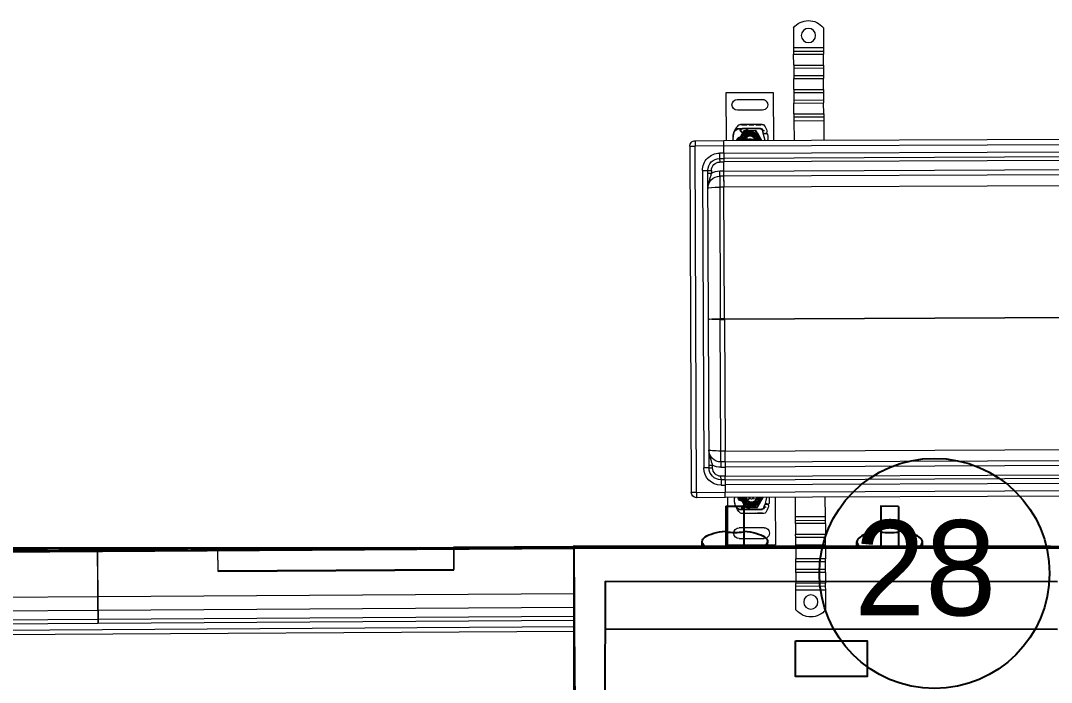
# Model space of a CAD drawing. Header units: millimetres. Extents: x -34838 to 729576, y -214038 to 121482.
# Drawn here: x 602343 to 603208, y -47404 to -46848 of the extents above; entities that cross this region are included whole.
import ezdxf

# ---------------------------------------------------------------- set-up
doc = ezdxf.new("R2010")
doc.units = ezdxf.units.MM
doc.header["$MEASUREMENT"] = 0
doc.layers.add('OBL. ЕЛЕКТР.', color=30, linetype='Continuous')
doc.layers.add('OBORUD-Plosk', color=1, linetype='Continuous')
doc.layers.add('Obrys', color=7, linetype='Continuous', lineweight=18)
doc.layers.add('S-Prof__Обладнання__Обладнання для водопостачання та каналізації', color=130, linetype='Continuous', lineweight=5)

# ---------------------------------------------------------------- blocks, each defined once
blk = doc.blocks.new('A$C00906D56')
at = {"layer": 'OBORUD-Plosk', "color": 0, "linetype": 'Continuous', "lineweight": 0, "extrusion": (1.77538e-18, 0.017452, 0.999848)}
for p, q in [((-157.47, 380.51), (-153.35, 1209.23)), ((-153.35, 1214.16), (-153.72, 1141.04)), ((626.74, 1210.29), (-153.35, 1214.16)), ((-153.35, 1209.23), (-153.35, 1214.16)), ((626.74, 1205.35), (-153.35, 1209.23)), ((626.74, 1210.29), (626.38, 1137.16)), ((626.74, 1205.35), (626.74, 1210.29)), ((622.62, 376.63), (626.74, 1205.35)), ((-153.72, 1140.36), (-157.81, 316.51)), ((626.38, 1137.16), (-153.72, 1141.04)), ((-153.72, 1141.04), (-153.72, 1140.36)), ((626.38, 1136.48), (-153.72, 1140.36)), ((626.38, 1136.48), (622.28, 312.64)), ((626.38, 1137.16), (626.38, 1136.48)), ((-157.47, 383.84), (-157.81, 315.6)), ((-157.47, 380.51), (-157.47, 383.84)), ((-157.47, 383.84), (622.62, 379.97)), ((622.6, 376.63), (-157.47, 380.51)), ((622.28, 311.72), (622.62, 379.97)), ((622.62, 379.97), (622.62, 376.63)), ((-157.52, 371.73), (-157.8, 314.17)), ((-157.62, 354.19), (-157.52, 374.98)), ((-157.52, 374.98), (232.53, 373.04)), ((-157.52, 374.98), (-157.52, 371.73)), ((-157.52, 371.73), (232.53, 369.79)), ((232.43, 352.25), (232.53, 373.04)), ((232.43, 352.25), (232.53, 373.04)), ((232.53, 373.04), (232.53, 369.79)), ((232.53, 373.04), (622.58, 371.11)), ((232.53, 373.04), (232.53, 369.79)), ((622.62, 376.63), (622.6, 376.63)), ((-157.8, 315.6), (-157.57, 364.36)), ((-157.57, 364.36), (-157.62, 353.61)), ((-157.57, 364.36), (232.48, 362.42)), ((232.53, 369.79), (232.24, 312.24)), ((232.53, 369.79), (232.24, 312.24)), ((232.53, 369.79), (622.58, 367.86)), ((622.58, 367.86), (622.29, 310.3)), ((622.47, 350.31), (622.58, 371.11)), ((622.58, 371.11), (622.58, 371.11)), ((622.58, 371.11), (622.58, 367.86)), ((232.24, 313.05), (232.48, 362.42)), ((232.24, 313.05), (232.48, 362.42)), ((232.48, 362.42), (232.42, 351.67)), ((232.48, 362.42), (232.42, 351.67)), ((232.48, 362.42), (622.52, 360.48)), ((622.29, 311.11), (622.52, 360.48)), ((622.52, 360.48), (622.47, 349.73)), ((-157.62, 353.2), (232.42, 351.26)), ((232.42, 351.26), (622.47, 349.32)), ((622.47, 349.32), (622.47, 349.32)), ((-59.22, 332.92), (-59.32, 314.4)), ((-59.22, 332.21), (-59.31, 314.4)), ((-59.22, 332.21), (-59.22, 332.92)), ((-59.22, 332.92), (133.85, 331.96)), ((133.85, 331.25), (-59.22, 332.21)), ((133.85, 331.96), (133.76, 313.44)), ((133.76, 312.73), (133.85, 331.25)), ((133.85, 331.96), (133.85, 331.25)), ((330.82, 330.99), (330.73, 312.46)), ((330.82, 330.27), (330.73, 312.46)), ((330.82, 330.27), (330.82, 330.99)), ((330.82, 330.99), (523.9, 330.03)), ((523.9, 329.31), (330.82, 330.27)), ((523.9, 330.03), (523.8, 311.5)), ((523.8, 310.79), (523.9, 329.31)), ((523.9, 330.03), (523.9, 329.31)), ((622.28, 312.64), (-157.81, 316.51)), ((-157.81, 316.51), (-157.81, 315.6)), ((-157.81, 315.6), (200.54, 313.81)), ((-157.8, 314.99), (-157.8, 315.6)), ((-157.8, 314.99), (203.28, 313.19)), ((-157.8, 314.17), (-157.8, 314.99)), ((-157.8, 314.17), (-59.32, 313.68)), ((-59.32, 313.68), (-59.32, 314.4)), ((-59.31, 314.4), (-59.32, 313.68)), ((-59.32, 314.4), (133.76, 313.44)), ((133.76, 313.44), (133.76, 312.73)), ((133.76, 312.73), (232.24, 312.24)), ((200.54, 314.28), (200.54, 313.31)), ((200.54, 313.81), (263.92, 313.5)), ((203.28, 313.19), (232.24, 313.05)), ((207.85, 313.4), (256.61, 313.16)), ((256.61, 312.9), (207.85, 313.14)), ((207.86, 314.37), (256.61, 314.13)), ((256.61, 313.88), (207.86, 314.12)), ((232.24, 313.02), (232.24, 313.05)), ((232.24, 313.05), (261.18, 312.91)), ((232.24, 313.02), (232.24, 313.05)), ((232.24, 312.24), (232.24, 313.02)), ((232.24, 312.24), (232.24, 313.02)), ((261.18, 312.91), (622.29, 311.11)), ((263.93, 313.97), (263.92, 312.99)), ((263.92, 313.5), (622.28, 311.72)), ((330.73, 311.75), (330.73, 312.46)), ((330.73, 312.46), (330.73, 311.75)), ((330.73, 312.46), (523.8, 311.5)), ((622.28, 312.64), (622.28, 311.72)), ((232.24, 312.24), (330.73, 311.75)), ((523.8, 311.5), (523.8, 310.79)), ((523.8, 310.79), (622.29, 310.3)), ((622.29, 310.3), (622.29, 311.11))]:
    blk.add_line(p, q, dxfattribs=at)
at = {"layer": 'OBORUD-Plosk', "color": 0, "linetype": 'Continuous', "lineweight": 0, "extrusion": (5.25214e-13, -2.57223e-15, -1)}
for centre in [(-157.62, 354.17), (232.43, 352.23), (232.43, 352.23), (622.47, 350.3)]:
    blk.add_ellipse(centre, major_axis=(-0.005, -0.975), ratio=0.000087, start_param=-0.953808, end_param=1.586931, dxfattribs=at)
at = {"layer": 'OBORUD-Plosk', "color": 0, "linetype": 'Continuous', "lineweight": 0, "extrusion": (-2.7274e-17, -5.4886e-15, -1)}
blk.add_ellipse((207.86, 314.25), major_axis=(-7.31, 0.04), ratio=0.017452, start_param=0, end_param=1.570709, dxfattribs=at)
at = {"layer": 'OBORUD-Plosk', "color": 0, "linetype": 'Continuous', "lineweight": 0, "extrusion": (-1.41994e-17, -2.85879e-15, -1)}
blk.add_ellipse((207.86, 314.25), major_axis=(-7.31, 0.04), ratio=0.017452, start_param=-1.570883, end_param=0, dxfattribs=at)
at = {"layer": 'OBORUD-Plosk', "color": 0, "linetype": 'Continuous', "lineweight": 0, "extrusion": (-1.58516e-17, -3.18838e-15, -1)}
blk.add_ellipse((207.85, 313.27), major_axis=(-7.31, 0.04), ratio=0.017452, start_param=-1.570883, end_param=1.570709, dxfattribs=at)
at = {"layer": 'OBORUD-Plosk', "color": 0, "linetype": 'Continuous', "lineweight": 0, "extrusion": (-4.50266e-17, -9.06208e-15, -1)}
blk.add_ellipse((256.61, 314), major_axis=(7.31, -0.04), ratio=0.017452, start_param=-1.570883, end_param=0, dxfattribs=at)
at = {"layer": 'OBORUD-Plosk', "color": 0, "linetype": 'Continuous', "lineweight": 0, "extrusion": (-2.03954e-17, -4.10777e-15, -1)}
blk.add_ellipse((256.61, 314), major_axis=(7.31, -0.04), ratio=0.017452, start_param=0, end_param=1.57071, dxfattribs=at)
at = {"layer": 'OBORUD-Plosk', "color": 0, "linetype": 'Continuous', "lineweight": 0, "extrusion": (-4.99499e-17, -1.00578e-14, -1)}
blk.add_ellipse((256.61, 313.03), major_axis=(7.31, -0.04), ratio=0.017452, start_param=-1.570883, end_param=1.57071, dxfattribs=at)
blk = doc.blocks.new('AUDIT_I_200716151807-1040')
at = {"layer": 'Obrys'}
for centre, radius, start, end in [((2573.59, -11375.64), 1, 308.60121, 341.26979), ((2574.96, -11374.15), 0.3, 155.70894, 199.93138), ((2585.55, -11382.35), 5.55, 90, 92.29244), ((2585.55, -11382.35), 5.05, 90, 92.29244), ((2592.78, -11380.6), 0.5, 90, 118.95502), ((2594.71, -11380.6), 0.5, 61.04498, 90), ((2594.38, -11377.4), 5, 16.88374, 22.05547), ((2573.59, -11689.05), 1, 18.73021, 51.39879), ((2574.96, -11690.54), 0.3, 160.06862, 204.29106), ((2585.55, -11682.35), 5.55, 267.70756, 270), ((2585.55, -11682.35), 5.05, 267.70756, 270), ((2592.78, -11684.1), 0.5, 241.04498, 270), ((2594.71, -11684.1), 0.5, 270, 298.95502), ((2594.38, -11687.3), 5, 337.94453, 343.11626)]:
    blk.add_arc(centre, radius, start, end, dxfattribs=at)
at = {"layer": 'Obrys', "extrusion": (0, 0, -1)}
for centre, major_axis, ratio, start_param, end_param in [((2580.7, -11378.66), (-0.68, 1.13), 0.865496, 4.64047, 5.024928), ((2582.75, -11382.05), (2.76, 2.81), 0.948675, 4.712185, 4.722398)]:
    blk.add_ellipse(centre, major_axis=major_axis, ratio=ratio, start_param=start_param, end_param=end_param, dxfattribs=at)
at = {"layer": 'Obrys'}
for centre, major_axis, ratio, start_param, end_param in [((2611.08, -11532.35), (-10, 0), 0.026147, 3.141593, 4.712389), ((2611.08, -11532.35), (-10, 0), 0.026147, 1.570796, 3.141593), ((2580.7, -11686.03), (0.68, 1.13), 0.865496, 1.498877, 1.883336), ((2582.75, -11682.64), (-2.76, 2.81), 0.948675, 1.570592, 1.580806)]:
    blk.add_ellipse(centre, major_axis=major_axis, ratio=ratio, start_param=start_param, end_param=end_param, dxfattribs=at)
blk = doc.blocks.new('Трап широкий')
for p, q in [((-426.14, 246.85), (-426.23, 230.37)), ((-401.14, 246.72), (-401.23, 230.23)), ((-426.25, 227.18), (-426.26, 224.71)), ((-426.23, 230.37), (-426.25, 227.18)), ((-401.25, 227.05), (-426.25, 227.18)), ((-401.23, 230.23), (-426.23, 230.37)), ((-401.25, 227.05), (-401.26, 224.57)), ((-401.23, 230.23), (-401.25, 227.05)), ((-426.31, 215.52), (-426.26, 224.71)), ((-401.26, 224.57), (-426.26, 224.71)), ((-401.31, 215.38), (-401.26, 224.57)), ((-426.33, 213.04), (-426.36, 206.68)), ((-426.31, 215.52), (-426.33, 213.04)), ((-401.33, 212.9), (-426.33, 213.04)), ((-401.31, 215.38), (-426.31, 215.52)), ((-401.33, 212.9), (-401.36, 206.54)), ((-401.31, 215.38), (-401.33, 212.9)), ((-426.43, 195.01), (-426.37, 204.2)), ((-426.36, 206.68), (-426.37, 204.2)), ((-401.37, 204.07), (-426.37, 204.2)), ((-401.36, 206.54), (-426.36, 206.68)), ((-401.43, 194.87), (-401.37, 204.07)), ((-401.36, 206.54), (-401.37, 204.07)), ((-483.4, 192.68), (-483.62, 152.68)), ((-443.4, 192.46), (-483.4, 192.68)), ((-443.62, 152.46), (-443.4, 192.46)), ((-426.44, 192.54), (-426.47, 186.17)), ((-426.43, 195.01), (-426.44, 192.54)), ((-401.44, 192.4), (-426.44, 192.54)), ((-401.43, 194.87), (-426.43, 195.01)), ((-401.44, 192.4), (-401.47, 186.03)), ((-401.43, 194.87), (-401.44, 192.4)), ((-473.93, 187.13), (-452.93, 187.01)), ((-426.54, 174.51), (-426.49, 183.7)), ((-426.47, 186.17), (-426.49, 183.7)), ((-401.49, 183.56), (-426.49, 183.7)), ((-401.47, 186.03), (-426.47, 186.17)), ((-401.54, 174.37), (-401.49, 183.56)), ((-401.47, 186.03), (-401.49, 183.56)), ((-452.98, 178.01), (-473.98, 178.13)), ((-426.54, 174.51), (-426.55, 172.03)), ((-401.54, 174.37), (-426.54, 174.51)), ((-401.54, 174.37), (-401.55, 171.89)), ((-453.22, 166.01), (-471.45, 166.17)), ((-470.51, 166.16), (-470.52, 165.66)), ((-470.52, 165.66), (-466.01, 165.62)), ((-469.61, 166.15), (-469.61, 165.65)), ((-466.91, 166.13), (-466.92, 165.63)), ((-466.01, 166.12), (-466.01, 165.62)), ((-464.37, 166.11), (-464.38, 165.61)), ((-464.32, 165.61), (-464.38, 165.61)), ((-464.32, 166.11), (-464.32, 165.61)), ((-464.32, 165.61), (-460.28, 165.57)), ((-463.63, 166.1), (-463.63, 165.6)), ((-463.59, 166.1), (-463.6, 165.6)), ((-461.18, 166.08), (-461.19, 165.58)), ((-460.28, 166.07), (-460.28, 165.57)), ((-458.5, 166.06), (-458.5, 165.56)), ((-458.5, 166.06), (-458.5, 165.56)), ((-458.5, 165.56), (-456.38, 165.54)), ((-457.59, 166.05), (-457.6, 165.55)), ((-457.59, 166.05), (-457.6, 165.55)), ((-457.53, 166.05), (-457.54, 165.55)), ((-457.29, 166.05), (-457.3, 165.55)), ((-456.37, 166.04), (-456.38, 165.54)), ((-456.38, 165.54), (-454.25, 165.52)), ((-455.45, 166.03), (-455.45, 165.53)), ((-455.21, 166.03), (-455.22, 165.53)), ((-455.15, 166.03), (-455.15, 165.53)), ((-455.15, 166.03), (-455.15, 165.53)), ((-454.25, 166.02), (-454.25, 165.52)), ((-454.25, 166.02), (-454.25, 165.52)), ((-426.57, 168.85), (-426.66, 152.37)), ((-426.55, 172.03), (-426.57, 168.85)), ((-401.57, 168.71), (-426.57, 168.85)), ((-401.55, 171.89), (-426.55, 172.03)), ((-401.57, 168.71), (-401.66, 152.23)), ((-401.55, 171.89), (-401.57, 168.71)), ((-475.45, 162.7), (-470.24, 162.66)), ((-468.2, 160.61), (-472.87, 152.62)), ((-469.77, 162.56), (-472.4, 162.57)), ((-466.97, 155.67), (-471.32, 160.1)), ((-470.75, 160.22), (-468.5, 157.94)), ((-470.24, 162.66), (-464.24, 162.61)), ((-464.93, 162.53), (-469.77, 162.56)), ((-458.95, 160.56), (-468.2, 160.61)), ((-467.8, 157.65), (-467.26, 157.64)), ((-467.26, 157.64), (-466.67, 157.64)), ((-466.67, 157.64), (-467.23, 158.14)), ((-466.16, 158.14), (-466.22, 158.14)), ((-466.16, 157.64), (-466.19, 157.64)), ((-463.59, 158.12), (-466.16, 158.14)), ((-466.16, 157.64), (-463.59, 157.62)), ((-464.27, 162.53), (-464.93, 162.53)), ((-454.73, 162.47), (-464.27, 162.53)), ((-464.24, 162.61), (-454.7, 162.53)), ((-463.39, 157.62), (-459.02, 157.42)), ((-459, 157.92), (-463.37, 158.12)), ((-454.37, 152.52), (-458.95, 160.56)), ((-453.31, 161.11), (-452.73, 159.35)), ((-452.71, 160.83), (-452.91, 161.29)), ((-452.57, 158.9), (-452.73, 159.35)), ((-450.88, 152.5), (-452.49, 158.66)), ((-515.8, -142.64), (-514.19, 148.35)), ((-509.69, 148.33), (-514.19, 148.35)), ((-509.69, 148.33), (-511.3, -142.67)), ((-509.69, 148.33), (-509.66, 152.83)), ((-509.69, 148.33), (-485.69, 148.2)), ((-485.66, 152.7), (-509.66, 152.83)), ((-485.72, 142.2), (-485.69, 148.2)), ((-485.66, 152.7), (-485.69, 148.2)), ((-485.69, 148.04), (0.81, 145.34)), ((0.83, 150), (-485.66, 152.7)), ((-470.84, 154.86), (-472.78, 154.87)), ((-472.78, 154.37), (-470.84, 154.36)), ((-467.49, 153.59), (-459.74, 153.55)), ((-489.24, 137.71), (-489.22, 142.21)), ((-489.22, 142.21), (-485.72, 142.2)), ((-485.74, 137.7), (-485.72, 142.2)), ((0.77, 139.34), (-485.72, 142.04)), ((-489.24, 137.71), (-489.26, 134.71)), ((-485.76, 134.7), (-489.26, 134.71)), ((-485.74, 137.7), (-489.24, 137.71)), ((-485.8, 127.2), (-485.76, 134.7)), ((-485.74, 137.7), (-485.76, 134.7)), ((-485.76, 134.8), (0.73, 132.1)), ((-485.74, 137.7), (0.75, 135)), ((-505.19, -122.2), (-503.8, 127.8)), ((-499.3, 127.77), (-503.8, 127.8)), ((-499.3, 127.77), (-500.69, -122.23)), ((-499.31, 125.47), (-496.31, 125.45)), ((-499.3, 127.77), (-496.3, 127.75)), ((-496.3, 127.75), (-496.31, 125.45)), ((-489.33, 122.72), (-489.38, 113.59)), ((-489.33, 122.72), (-489.3, 127.22)), ((-485.83, 122.7), (-489.33, 122.72)), ((-489.3, 127.22), (-485.8, 127.2)), ((-485.83, 122.7), (-485.8, 127.2)), ((-485.83, 122.7), (0.67, 120)), ((0.69, 124.34), (-485.8, 127.04)), ((-489.38, 113.59), (-489.99, 2.98)), ((-485.88, 113.57), (-489.38, 113.59)), ((-486.49, 2.96), (-485.88, 113.57)), ((-485.85, 119.04), (-485.88, 113.57)), ((-485.88, 113.57), (0.61, 110.87)), ((-490.61, -108.15), (-489.99, 2.46)), ((-489.99, 2.98), (-486.49, 2.96)), ((-489.99, 2.46), (-489.99, 2.98)), ((-486.49, 2.44), (-489.99, 2.46)), ((-486.49, 2.44), (-487.11, -108.17)), ((-85.34, 0.73), (-486.49, 2.96)), ((-486.49, 2.96), (-486.49, 2.44)), ((-486.49, 2.44), (-85.34, 0.21)), ((-490.66, -117.28), (-490.61, -108.15)), ((-487.11, -108.17), (-490.61, -108.15)), ((-487.14, -113.65), (-487.11, -108.17)), ((-0.61, -110.87), (-487.11, -108.17)), ((-500.67, -119.92), (-497.67, -119.94)), ((-497.69, -122.24), (-497.67, -119.94)), ((-490.66, -117.28), (-490.68, -121.78)), ((-487.16, -117.3), (-490.66, -117.28)), ((-487.16, -117.3), (-487.18, -121.8)), ((-0.67, -120), (-487.16, -117.3)), ((-505.19, -122.2), (-500.69, -122.23)), ((-500.69, -122.23), (-497.69, -122.24)), ((-490.74, -132.28), (-490.72, -129.28)), ((-487.22, -129.3), (-490.72, -129.28)), ((-490.68, -121.78), (-487.18, -121.8)), ((-487.24, -132.3), (-487.22, -129.3)), ((-0.73, -132.1), (-487.23, -129.41)), ((-487.18, -121.8), (-487.22, -129.3)), ((-487.18, -121.64), (-0.69, -124.34)), ((-490.77, -136.78), (-490.74, -132.28)), ((-487.27, -136.8), (-490.77, -136.78)), ((-490.74, -132.28), (-487.24, -132.3)), ((-487.27, -136.8), (-487.3, -142.8)), ((-487.27, -136.8), (-487.24, -132.3)), ((-487.27, -136.64), (-0.77, -139.34)), ((-0.75, -135), (-487.24, -132.3)), ((-515.8, -142.64), (-511.3, -142.67)), ((-511.32, -147.17), (-511.3, -142.67)), ((-487.3, -142.8), (-511.3, -142.67)), ((-487.3, -142.8), (-487.32, -147.3)), ((-0.81, -145.34), (-487.3, -142.64)), ((-511.32, -147.17), (-487.32, -147.3)), ((-487.32, -147.3), (-0.83, -150)), ((-485.51, -187.31), (-485.29, -147.31)), ((-469.96, -155.41), (-474.54, -147.37)), ((-472.53, -149.63), (-474.47, -149.62)), ((-474.46, -149.12), (-472.53, -149.13)), ((-468.66, -150.48), (-473.07, -154.87)), ((-472.5, -154.99), (-470.22, -152.74)), ((-460.71, -155.46), (-469.96, -155.41)), ((-469.52, -152.45), (-468.98, -152.45)), ((-469.16, -148.4), (-461.42, -148.44)), ((-468.98, -152.45), (-468.39, -152.46)), ((-468.39, -152.46), (-468.95, -152.95)), ((-467.88, -152.96), (-467.95, -152.96)), ((-467.88, -152.46), (-467.91, -152.46)), ((-467.88, -152.46), (-465.31, -152.47)), ((-465.32, -152.97), (-467.88, -152.96)), ((-465.11, -152.47), (-460.74, -152.32)), ((-460.72, -152.82), (-465.09, -152.97)), ((-456.04, -147.47), (-460.71, -155.46)), ((-455.07, -156.07), (-454.46, -154.32)), ((-454.31, -153.87), (-454.46, -154.32)), ((-452.55, -147.49), (-454.23, -153.63)), ((-445.29, -147.53), (-445.51, -187.53)), ((-428.42, -164.11), (-428.33, -147.63)), ((-403.42, -164.25), (-403.33, -147.77)), ((-477.23, -157.42), (-472.01, -157.43)), ((-471.54, -157.34), (-474.18, -157.32)), ((-455.03, -160.98), (-473.26, -160.93)), ((-472.33, -160.43), (-467.82, -160.44)), ((-472.33, -160.93), (-472.33, -160.43)), ((-472.01, -157.43), (-466.01, -157.45)), ((-466.7, -157.36), (-471.54, -157.34)), ((-471.42, -160.93), (-471.42, -160.43)), ((-468.73, -160.94), (-468.72, -160.44)), ((-467.82, -160.94), (-467.82, -160.44)), ((-466.04, -157.37), (-466.7, -157.36)), ((-466.13, -160.45), (-466.18, -160.45)), ((-466.18, -160.95), (-466.18, -160.45)), ((-466.13, -160.45), (-462.09, -160.46)), ((-466.13, -160.95), (-466.13, -160.45)), ((-456.5, -157.42), (-466.04, -157.37)), ((-466.01, -157.45), (-456.48, -157.47)), ((-465.44, -160.95), (-465.44, -160.45)), ((-465.4, -160.95), (-465.4, -160.45)), ((-463, -160.96), (-462.99, -160.46)), ((-462.09, -160.96), (-462.09, -160.46)), ((-460.31, -160.46), (-458.18, -160.47)), ((-460.31, -160.96), (-460.31, -160.46)), ((-460.31, -160.96), (-460.31, -160.46)), ((-459.41, -160.97), (-459.41, -160.47)), ((-459.41, -160.97), (-459.41, -160.47)), ((-459.34, -160.97), (-459.34, -160.47)), ((-459.11, -160.97), (-459.11, -160.47)), ((-458.19, -160.97), (-458.18, -160.47)), ((-458.18, -160.47), (-456.06, -160.47)), ((-457.26, -160.97), (-457.26, -160.47)), ((-457.03, -160.97), (-457.02, -160.47)), ((-456.96, -160.97), (-456.96, -160.47)), ((-456.96, -160.97), (-456.96, -160.47)), ((-456.06, -160.97), (-456.06, -160.47)), ((-456.06, -160.97), (-456.06, -160.47)), ((-454.47, -155.8), (-454.68, -156.25)), ((-428.43, -167.29), (-428.42, -164.11)), ((-428.42, -164.11), (-403.42, -164.25)), ((-403.43, -167.43), (-403.42, -164.25)), ((-454.93, -172.98), (-475.93, -172.86)), ((-428.45, -169.77), (-428.5, -178.96)), ((-428.45, -169.77), (-428.43, -167.29)), ((-428.45, -169.77), (-403.45, -169.9)), ((-428.43, -167.29), (-403.43, -167.43)), ((-403.45, -169.9), (-403.5, -179.1)), ((-403.45, -169.9), (-403.43, -167.43)), ((-428.55, -187.8), (-428.51, -181.43)), ((-428.51, -181.43), (-428.5, -178.96)), ((-428.51, -181.43), (-403.51, -181.57)), ((-428.5, -178.96), (-403.5, -179.1)), ((-403.55, -187.94), (-403.51, -181.57)), ((-403.51, -181.57), (-403.5, -179.1)), ((-445.51, -187.53), (-485.51, -187.31)), ((-475.98, -181.86), (-454.98, -181.98)), ((-428.56, -190.27), (-428.61, -199.46)), ((-428.56, -190.27), (-428.55, -187.8)), ((-428.56, -190.27), (-403.56, -190.41)), ((-428.55, -187.8), (-403.55, -187.94)), ((-403.56, -190.41), (-403.55, -187.94)), ((-403.56, -190.41), (-403.61, -199.6)), ((-428.66, -208.3), (-428.63, -201.94)), ((-428.63, -201.94), (-428.61, -199.46)), ((-428.63, -201.94), (-403.63, -202.08)), ((-428.61, -199.46), (-403.61, -199.6)), ((-403.66, -208.44), (-403.63, -202.08)), ((-403.63, -202.08), (-403.61, -199.6)), ((-428.68, -210.78), (-428.73, -219.97)), ((-428.68, -210.78), (-428.66, -208.3)), ((-428.68, -210.78), (-403.68, -210.92)), ((-428.66, -208.3), (-403.66, -208.44)), ((-403.68, -210.92), (-403.73, -220.11)), ((-403.68, -210.92), (-403.66, -208.44)), ((-428.76, -225.63), (-428.74, -222.44)), ((-428.74, -222.44), (-428.73, -219.97)), ((-428.74, -222.44), (-403.74, -222.58)), ((-428.73, -219.97), (-403.73, -220.11)), ((-403.76, -225.76), (-403.74, -222.58)), ((-403.74, -222.58), (-403.73, -220.11)), ((-428.85, -242.11), (-428.76, -225.63)), ((-428.76, -225.63), (-403.76, -225.76)), ((-403.85, -242.25), (-403.76, -225.76))]:
    blk.add_line(p, q)
for centre, major_axis, ratio, start_param, end_param in [((-413.69, 236.8), (11.3, 11.33), 1, -0.118438, 1.674894), ((-413.67, 240.3), (4.24, 4.25), 1, 2.349024, 8.632209), ((-473.96, 182.63), (3.18, 3.19), 1, 0.778228, 3.91982), ((-452.96, 182.51), (3.18, 3.19), 1, 3.91982, 7.061413), ((-463.82, 154.92), (9.88, 9.92), 1, 1.474391, 2.022059), ((-471.46, 164.17), (1.42, -1.41), 1, 2.346186, 3.045187), ((-453.24, 164.01), (1.41, 1.42), 1, -0.237023, 0.77539), ((-471.82, 152.62), (16.8, 16.86), 1, -0.450755, -0.237023), ((-462.87, 154.59), (10.62, -10.59), 1, 3.592855, 3.945058), ((-472.43, 157.57), (3.54, -3.53), 1, 2.349024, 3.53488), ((-470.25, 161.16), (1.06, -1.06), 1, 2.346186, 4.702001), ((-463.62, 152.57), (5.52, -5.51), 1, 0.778228, 3.91982), ((-463.62, 152.57), (5.4, 5.42), 1, -0.792569, 2.349024), ((-469.77, 161.18), (0.972, -0.969), 1, 2.349024, 4.704839), ((-463.62, 152.57), (4.9, 4.91), 1, -0.792569, 2.349024), ((-463.62, 152.57), (4.24, 4.25), 1, -0.792569, 2.349024), ((-463.62, 152.57), (3.57, 3.58), 1, 1.508741, 2.349024), ((-463.62, 152.57), (3.53, 3.54), 1, -0.792569, 2.349024), ((-463.62, 152.57), (3.53, 3.54), 1, -0.591211, 2.147666), ((-467.79, 158.65), (0.708, -0.706), 1, 4.704839, 5.490617), ((-463.62, 152.57), (2.96, 2.97), 1, -0.792569, 2.349024), ((-459.34, 158.75), (5.65, 5.67), 1, 2.182028, 2.876193), ((-463.62, 152.57), (2.82, 2.83), 1, -0.539888, 2.096344), ((-459.36, 158.78), (5.6, -5.58), 1, 3.755662, 4.006817), ((-464.26, 159.61), (2.12, -2.12), 1, 2.346186, 3.752824), ((-464.28, 159.63), (2.05, -2.05), 1, 2.349024, 3.755662), ((-463.62, 152.57), (3.57, 3.58), 1, 0.778228, 1.508741), ((-459.07, 156.42), (0.708, -0.706), 1, 0.51068, 2.309013), ((-459.07, 156.42), (1.06, -1.06), 1, 0.511203, 2.309013), ((-455.21, 160.48), (1.42, -1.41), 1, 1.105131, 2.349024), ((-454.74, 160.47), (1.41, 1.42), 1, -0.36861, 0.778228), ((-454.72, 160.43), (1.48, 1.49), 1, -0.358794, 0.77539), ((-451.01, 159.89), (1.24, 1.24), 1, 1.86738, 5.83243), ((-450.93, 159.95), (1.34, 1.34), 1, 2.001156, 2.675928), ((-471.82, 152.62), (14.8, -14.75), 0.999988, 1.181501, 1.212006), ((-451.03, 159.95), (1.38, 1.38), 1, 3.246102, 4.374509), ((-449.75, 157.3), (0.706, 0.708), 1, -0.690818, 1.232917), ((-470.65, 155.28), (15.53, 15.58), 1, -0.914078, -0.690818), ((-509.69, 148.33), (3.18, 3.19), 1, 0.778228, 2.349024), ((-471.87, 154.41), (4.25, -4.24), 1, 3.945058, 4.223329), ((-471.82, 152.62), (2.12, 2.12), 1, -0.792569, 2.349024), ((-471.82, 152.62), (1.77, -1.76), 1, 0.778228, 3.91982), ((-471.82, 152.62), (1.42, -1.41), 1, 2.854385, 3.91982), ((-471.82, 152.62), (1.41, 1.42), 1, -0.792569, 0.272867), ((-463.62, 152.57), (3.54, -3.53), 1, 3.718463, 3.91982), ((-470.18, 152.52), (3.18, 3.19), 0.999998, -0.2654, -0.010388), ((-470.18, 152.52), (3.18, 3.19), 1, -0.772338, -0.265399), ((-463.62, 152.57), (1.06, -1.06), 1, 0.778228, 3.91982), ((-463.62, 152.57), (0.988, 0.992), 1, -0.792569, 2.349024), ((-463.62, 152.57), (3.54, -3.53), 1, 0.778228, 0.979586), ((-489.3, 127.72), (10.27, -10.24), 1, 2.349024, 3.91982), ((-489.3, 127.72), (7.06, 7.08), 1, 0.778228, 2.349024), ((-489.3, 127.72), (4.96, -4.94), 1, 2.349024, 3.91982), ((-489.38, 112.72), (7.08, -7.06), 1, 2.349024, 3.91982), ((-489.38, 112.72), (10.27, -10.24), 1, 2.349024, 2.852826), ((-489.38, 112.72), (10, -0.06), 0.087156, 1.570796, 3.141593), ((-490.6, -107.28), (7.08, -7.06), 1, 3.91982, 5.490617), ((-490.6, -107.28), (10, -0.06), 0.087156, 3.141593, 4.712389), ((-490.6, -107.28), (10.24, 10.27), 1, 3.416018, 3.91982), ((-490.69, -122.28), (10.27, -10.24), 1, 3.91982, 5.490617), ((-490.69, -122.28), (7.06, 7.08), 1, 2.349024, 3.91982), ((-490.69, -122.28), (4.94, 4.96), 1, 2.349024, 3.91982), ((-511.3, -142.67), (3.19, -3.18), 1, 3.91982, 5.490617), ((-464.56, -149.45), (10.59, 10.62), 1, 2.323786, 2.675989), ((-473.55, -149.17), (4.24, 4.25), 1, 2.045516, 2.323786), ((-474.15, -152.32), (3.53, 3.54), 1, 2.733965, 3.91982), ((-465.51, -149.76), (9.92, -9.88), 1, 4.246786, 4.794454), ((-473.49, -147.38), (2.12, 2.12), 1, 2.349024, 5.490617), ((-473.49, -147.38), (1.76, 1.77), 1, 2.349024, 5.490617), ((-473.49, -147.38), (1.41, 1.42), 1, 2.349024, 3.41446), ((-472.01, -155.93), (1.06, -1.06), 1, 3.13764, 5.493455), ((-465.29, -147.42), (5.52, -5.51), 1, 3.91982, 7.061413), ((-471.53, -155.96), (0.969, 0.972), 1, 1.564006, 3.91982), ((-465.29, -147.42), (5.4, 5.42), 1, 2.349024, 5.490617), ((-473.49, -147.38), (1.42, -1.41), 1, 5.995977, 7.061413), ((-465.29, -147.42), (4.9, 4.91), 1, 2.349024, 5.490617), ((-465.29, -147.42), (4.24, 4.25), 1, 2.349024, 5.490617), ((-465.29, -147.42), (3.57, 3.58), 1, 2.349024, 3.189307), ((-465.29, -147.42), (3.53, 3.54), 1, 2.349024, 5.490617), ((-465.29, -147.42), (3.53, 3.54), 1, 2.349024, 2.550382), ((-469.52, -153.45), (0.708, -0.706), 1, 2.349024, 3.134802), ((-465.29, -147.42), (3.54, -3.53), 1, 4.121178, 6.860055), ((-465.29, -147.42), (2.96, 2.97), 1, 2.349024, 5.490617), ((-461.07, -153.64), (5.67, -5.65), 1, 3.392651, 4.086816), ((-465.29, -147.42), (2.83, -2.82), 1, 4.172501, 6.808733), ((-461.09, -153.68), (5.58, 5.6), 1, 2.262028, 2.513182), ((-466, -154.45), (2.12, 2.12), 1, 2.51602, 3.922658), ((-466.02, -154.47), (2.05, -2.05), 1, 4.083979, 5.490617), ((-465.29, -147.42), (3.57, 3.58), 1, 3.189307, 3.91982), ((-471.84, -147.29), (3.18, 3.19), 1, 4.708436, 4.963447), ((-471.84, -147.29), (3.19, -3.18), 1, 0.251059, 0.757998), ((-465.29, -147.42), (1.06, 1.06), 1, 2.349024, 5.490617), ((-465.29, -147.42), (0.992, -0.988), 1, 3.91982, 7.061413), ((-460.77, -151.32), (0.708, -0.706), 1, 5.530627, 7.32896), ((-460.77, -151.32), (1.06, 1.06), 1, 3.959831, 5.757641), ((-465.29, -147.42), (3.54, -3.53), 1, 0.57687, 0.778228), ((-452.75, -154.88), (1.24, -1.24), 1, 0.436415, 4.401465), ((-452.68, -154.94), (1.34, -1.34), 1, 3.592917, 4.267688), ((-473.49, -147.38), (14.75, 14.8), 0.999984, -1.226348, -1.195843), ((-452.77, -154.94), (1.38, 1.38), 1, 0.323539, 1.451946), ((-473.49, -147.38), (16.86, -16.8), 1, 0.222682, 0.436415), ((-451.46, -152.3), (0.708, -0.706), 1, 5.035928, 6.959662), ((-472.34, -150.05), (15.58, -15.53), 1, 0.676477, 0.899737), ((-473.25, -158.93), (1.41, 1.42), 1, 3.223657, 3.922658), ((-456.96, -155.42), (1.42, -1.41), 1, 5.490617, 6.734509), ((-456.49, -155.42), (1.42, -1.41), 1, 5.490617, 6.637454), ((-456.47, -155.37), (1.48, 1.49), 1, 3.922658, 5.056842), ((-455.03, -158.98), (1.41, 1.42), 1, 3.922658, 4.935071), ((-475.95, -177.36), (3.18, 3.19), 1, 0.778228, 3.91982), ((-454.95, -177.48), (3.18, 3.19), 1, 3.91982, 7.061413), ((-416.31, -235.7), (4.24, 4.25), 1, 2.349024, 8.632209), ((-416.29, -232.2), (11.33, -11.3), 1, 4.593951, 6.387283)]:
    blk.add_ellipse(centre, major_axis=major_axis, ratio=ratio, start_param=start_param, end_param=end_param)
for points, knots in [([(-477.21, 159.05), (-477.35, 158.59), (-477.47, 158.12), (-477.56, 157.67), (-477.66, 157.21), (-477.73, 156.77), (-477.78, 156.33), (-477.81, 156.11), (-477.83, 155.88), (-477.84, 155.66), (-477.87, 155.21), (-477.88, 154.74), (-477.87, 154.28)], [0.7738005, 0.7738005, 0.7738005, 0.7738005, 0.907672, 0.907672, 0.907672, 1.0415435, 1.0415435, 1.0415435, 1.1084793, 1.1084793, 1.1084793, 1.2423508, 1.2423508, 1.2423508, 1.2423508]), ([(-466.22, 158.14), (-466.33, 158.14), (-466.46, 158.14), (-466.62, 158.14), (-466.74, 158.14), (-466.86, 158.14), (-467, 158.14), (-467.09, 158.14), (-467.17, 158.14), (-467.22, 158.14), (-467.23, 158.14), (-467.23, 158.14)], [-0.7393749, -0.7393749, -0.7393749, -0.7393749, -0.7082852, -0.7082852, -0.6895882, -0.6708911, -0.6708911, -0.6337981, -0.6337981, -0.6153592, -0.5969202, -0.5969202, -0.5969202, -0.5969202]), ([(-466.67, 157.64), (-466.67, 157.64), (-466.67, 157.64), (-466.65, 157.64), (-466.61, 157.64), (-466.57, 157.64), (-466.5, 157.64), (-466.45, 157.64), (-466.39, 157.64), (-466.31, 157.64), (-466.25, 157.64), (-466.19, 157.64)], [0.5969202, 0.5969202, 0.5969202, 0.5969202, 0.6153592, 0.6337981, 0.6337981, 0.6708911, 0.6708911, 0.6895882, 0.7082852, 0.7082852, 0.7393749, 0.7393749, 0.7393749, 0.7393749]), ([(-458.27, 157.03), (-458.21, 156.99), (-458.15, 156.95), (-458.02, 156.86), (-457.96, 156.82), (-457.91, 156.77)], [-0.04454091, -0.04454091, -0.04454091, -0.04454091, -0.02228535, -0.02228535, -0.00002713, -0.00002713, -0.00002713, -0.00002713]), ([(-458.26, 155.56), (-458.23, 155.66), (-458.21, 155.76), (-458.16, 155.95), (-458.13, 156.05), (-458.1, 156.14)], [0.00007426, 0.00007426, 0.00007426, 0.00007426, 0.03418726, 0.03418726, 0.06833615, 0.06833615, 0.06833615, 0.06833615]), ([(-458.1, 156.15), (-458.09, 156.04), (-458.09, 155.93), (-458.12, 155.71), (-458.14, 155.59), (-458.18, 155.48)], [0, 0, 0, 0, 0.03525254, 0.03525254, 0.07338193, 0.07338193, 0.07338193, 0.07338193]), ([(-457.83, 155.56), (-457.83, 155.58), (-457.83, 155.6), (-457.81, 155.82), (-457.82, 156.03), (-457.92, 156.43), (-457.99, 156.61), (-458.12, 156.81), (-458.15, 156.84), (-458.17, 156.87)], [0, 0, 0, 0, 0.0055623, 0.0055623, 0.0740936, 0.0740936, 0.1354374, 0.1354374, 0.1481916, 0.1481916, 0.1481916, 0.1481916]), ([(-455.83, 152.53), (-455.82, 153.12), (-455.92, 153.72), (-456.11, 154.28), (-456.45, 155.26), (-457.08, 156.14), (-457.91, 156.77)], [95.8185759, 95.8185759, 95.8185759, 95.8185759, 96.1545619, 96.1545619, 96.1545619, 96.7427307, 96.7427307, 96.7427307, 96.7427307]), ([(-451.4, 160.53), (-451.4, 160.53), (-451.4, 160.53), (-451.5, 160.56), (-451.59, 160.59), (-451.78, 160.63), (-451.87, 160.65), (-452.08, 160.68), (-452.19, 160.69), (-452.37, 160.7), (-452.44, 160.71), (-452.53, 160.71), (-452.55, 160.71), (-452.55, 160.71)], [-0.0004584, -0.0004584, -0.0004584, -0.0004584, 0, 0, 0.0291314, 0.0291314, 0.0589228, 0.0589228, 0.0992017, 0.0992017, 0.136201, 0.136201, 0.171809, 0.171809, 0.171809, 0.171809]), ([(-452.5, 158.67), (-452.5, 158.67), (-452.5, 158.67), (-452.51, 158.72), (-452.53, 158.76), (-452.54, 158.81)], [-0.08491287, -0.08491287, -0.08491287, -0.08491287, -0.08476972, -0.08476972, 0, 0, 0, 0]), ([(-450.18, 158.2), (-450.28, 158.15), (-450.38, 158.11), (-450.7, 158.02), (-450.9, 158), (-451.25, 158.01), (-451.4, 158.03), (-451.64, 158.1), (-451.74, 158.14), (-451.99, 158.25), (-452.14, 158.35), (-452.25, 158.44)], [-1.7533506, -1.7533506, -1.7533506, -1.7533506, -1.6908696, -1.6908696, -1.5574964, -1.5574964, -1.4465152, -1.4465152, -1.3614211, -1.3614211, -1.2086509, -1.2086509, -1.2086509, -1.2086509]), ([(-448.75, 157.39), (-448.75, 157.39), (-448.75, 157.39), (-448.77, 157.55), (-448.88, 157.69), (-449.11, 157.78)], [-0.05151133, -0.05151133, -0.05151133, -0.05151133, -0.05126221, -0.05126221, -0.00001736, -0.00001736, -0.00001736, -0.00001736]), ([(-458.15, 155.45), (-458.09, 155.47), (-458.04, 155.48), (-457.94, 155.52), (-457.88, 155.54), (-457.83, 155.56)], [0.00004811, 0.00004811, 0.00004811, 0.00004811, 0.0187128, 0.0187128, 0.03730006, 0.03730006, 0.03730006, 0.03730006]), ([(-456.36, 152.53), (-456.4, 153.06), (-456.53, 153.58), (-456.75, 154.06), (-457, 154.63), (-457.37, 155.14), (-457.83, 155.56)], [0.5953414, 0.5953414, 0.5953414, 0.5953414, 0.7545984, 0.7545984, 0.7545984, 0.9423626, 0.9423626, 0.9423626, 0.9423626]), ([(-496.31, 125.45), (-496.53, 124.57), (-496.8, 123.64), (-497.4, 121.76), (-497.74, 120.79), (-498.07, 119.76), (-498.4, 118.72), (-498.73, 117.63), (-499.1, 115.86), (-499.2, 115.26), (-499.31, 114.33), (-499.33, 114.02), (-499.37, 113.4), (-499.38, 113.08), (-499.38, 112.77)], [0, 0, 0, 0, 0.382561, 0.382561, 0.756879, 0.756879, 0.756879, 1.135319, 1.135319, 1.324539, 1.324539, 1.419149, 1.419149, 1.513759, 1.513759, 1.513759, 1.513759]), ([(-485.83, 122.7), (-485.83, 122.7), (-485.83, 122.5), (-485.84, 121.62), (-485.84, 120.94), (-485.85, 119.59), (-485.86, 119.05), (-485.86, 118.48)], [0, 0, 0, 0, 0.25, 0.25, 0.5, 0.5, 0.6374743, 0.6374743, 0.6374743, 0.6374743]), ([(-497.67, -119.94), (-497.88, -119.06), (-498.14, -118.12), (-498.72, -116.23), (-499.04, -115.26), (-499.37, -114.23), (-499.69, -113.19), (-500.01, -112.09), (-500.36, -110.32), (-500.45, -109.71), (-500.54, -108.79), (-500.57, -108.48), (-500.6, -107.85), (-500.6, -107.54), (-500.6, -107.23)], [0, 0, 0, 0, 0.382561, 0.382561, 0.756879, 0.756879, 0.756879, 1.135319, 1.135319, 1.324539, 1.324539, 1.419149, 1.419149, 1.513759, 1.513759, 1.513759, 1.513759]), ([(-487.14, -113.08), (-487.15, -113.66), (-487.15, -114.19), (-487.16, -115.55), (-487.16, -116.23), (-487.16, -117.1), (-487.16, -117.3), (-487.16, -117.3)], [0.3625114, 0.3625114, 0.3625114, 0.3625114, 0.5, 0.5, 0.75, 0.75, 1, 1, 1, 1]), ([(-478.94, -153.75), (-479.08, -153.29), (-479.19, -152.82), (-479.28, -152.36), (-479.37, -151.9), (-479.44, -151.46), (-479.48, -151.02), (-479.51, -150.8), (-479.53, -150.58), (-479.54, -150.35), (-479.57, -149.9), (-479.57, -149.43), (-479.56, -148.97)], [0.7738005, 0.7738005, 0.7738005, 0.7738005, 0.907672, 0.907672, 0.907672, 1.0415435, 1.0415435, 1.0415435, 1.1084793, 1.1084793, 1.1084793, 1.2423508, 1.2423508, 1.2423508, 1.2423508]), ([(-467.95, -152.96), (-468.06, -152.96), (-468.18, -152.96), (-468.34, -152.95), (-468.47, -152.95), (-468.58, -152.95), (-468.73, -152.95), (-468.82, -152.95), (-468.9, -152.95), (-468.94, -152.95), (-468.95, -152.95), (-468.95, -152.95)], [-0.7393749, -0.7393749, -0.7393749, -0.7393749, -0.7082852, -0.7082852, -0.6895882, -0.6708911, -0.6708911, -0.6337981, -0.6337981, -0.6153592, -0.5969202, -0.5969202, -0.5969202, -0.5969202]), ([(-468.39, -152.46), (-468.39, -152.46), (-468.39, -152.46), (-468.37, -152.46), (-468.33, -152.46), (-468.29, -152.46), (-468.22, -152.46), (-468.17, -152.46), (-468.11, -152.46), (-468.03, -152.46), (-467.97, -152.46), (-467.91, -152.46)], [0.5969202, 0.5969202, 0.5969202, 0.5969202, 0.6153592, 0.6337981, 0.6337981, 0.6708911, 0.6708911, 0.6895882, 0.7082852, 0.7082852, 0.7393749, 0.7393749, 0.7393749, 0.7393749]), ([(-459.98, -151.93), (-459.92, -151.9), (-459.86, -151.85), (-459.74, -151.77), (-459.68, -151.73), (-459.62, -151.68)], [-0.04454091, -0.04454091, -0.04454091, -0.04454091, -0.02228535, -0.02228535, -0.00002713, -0.00002713, -0.00002713, -0.00002713]), ([(-459.95, -150.47), (-459.93, -150.57), (-459.91, -150.67), (-459.86, -150.86), (-459.83, -150.96), (-459.81, -151.05)], [0.00007426, 0.00007426, 0.00007426, 0.00007426, 0.03418726, 0.03418726, 0.06833615, 0.06833615, 0.06833615, 0.06833615]), ([(-459.53, -150.48), (-459.53, -150.49), (-459.53, -150.51), (-459.51, -150.73), (-459.52, -150.95), (-459.62, -151.34), (-459.7, -151.52), (-459.83, -151.72), (-459.86, -151.75), (-459.88, -151.78)], [0, 0, 0, 0, 0.0055623, 0.0055623, 0.0740936, 0.0740936, 0.1354374, 0.1354374, 0.1481916, 0.1481916, 0.1481916, 0.1481916]), ([(-459.81, -151.06), (-459.79, -150.95), (-459.79, -150.84), (-459.82, -150.62), (-459.84, -150.5), (-459.87, -150.39)], [0, 0, 0, 0, 0.03525254, 0.03525254, 0.07338193, 0.07338193, 0.07338193, 0.07338193]), ([(-459.84, -150.36), (-459.79, -150.38), (-459.74, -150.4), (-459.63, -150.43), (-459.58, -150.45), (-459.53, -150.48)], [0.00004811, 0.00004811, 0.00004811, 0.00004811, 0.0187128, 0.0187128, 0.03730006, 0.03730006, 0.03730006, 0.03730006]), ([(-457.49, -147.47), (-457.49, -148.06), (-457.59, -148.65), (-457.79, -149.21), (-458.14, -150.19), (-458.78, -151.06), (-459.62, -151.68)], [95.8185759, 95.8185759, 95.8185759, 95.8185759, 96.1545619, 96.1545619, 96.1545619, 96.7427307, 96.7427307, 96.7427307, 96.7427307]), ([(-458.02, -147.46), (-458.07, -147.99), (-458.21, -148.51), (-458.43, -148.99), (-458.69, -149.55), (-459.07, -150.06), (-459.53, -150.48)], [0.5953414, 0.5953414, 0.5953414, 0.5953414, 0.7545984, 0.7545984, 0.7545984, 0.9423626, 0.9423626, 0.9423626, 0.9423626]), ([(-453.15, -155.52), (-453.16, -155.52), (-453.16, -155.52), (-453.25, -155.55), (-453.35, -155.57), (-453.53, -155.61), (-453.63, -155.63), (-453.84, -155.65), (-453.95, -155.66), (-454.13, -155.68), (-454.19, -155.68), (-454.28, -155.68), (-454.31, -155.69), (-454.31, -155.69)], [-0.0004584, -0.0004584, -0.0004584, -0.0004584, 0, 0, 0.0291314, 0.0291314, 0.0589228, 0.0589228, 0.0992017, 0.0992017, 0.136201, 0.136201, 0.171809, 0.171809, 0.171809, 0.171809]), ([(-454.23, -153.65), (-454.23, -153.65), (-454.23, -153.65), (-454.25, -153.69), (-454.26, -153.73), (-454.28, -153.78)], [-0.08491287, -0.08491287, -0.08491287, -0.08491287, -0.08476972, -0.08476972, 0, 0, 0, 0]), ([(-451.91, -153.19), (-452.01, -153.14), (-452.11, -153.11), (-452.42, -153.01), (-452.63, -152.99), (-452.98, -153), (-453.12, -153.02), (-453.37, -153.08), (-453.47, -153.12), (-453.72, -153.23), (-453.86, -153.32), (-453.98, -153.41)], [-1.7533506, -1.7533506, -1.7533506, -1.7533506, -1.6908696, -1.6908696, -1.5574964, -1.5574964, -1.4465152, -1.4465152, -1.3614211, -1.3614211, -1.2086509, -1.2086509, -1.2086509, -1.2086509]), ([(-450.47, -152.41), (-450.47, -152.41), (-450.47, -152.41), (-450.49, -152.56), (-450.6, -152.7), (-450.83, -152.79)], [-0.05151133, -0.05151133, -0.05151133, -0.05151133, -0.05126221, -0.05126221, -0.00001736, -0.00001736, -0.00001736, -0.00001736])]:
    blk.add_open_spline(points, degree=3, knots=knots)
for points, weights in [([(-473.44, 152.63), (-470.96, 156.86), (-468.48, 161.1)], [1, 1.15470053838, 1]), ([(-468.48, 161.1), (-463.58, 161.07), (-458.67, 161.05)], [1, 1.15470053838, 1]), ([(-458.67, 161.05), (-456.24, 156.78), (-453.81, 152.52)], [1, 1.15470053838, 1]), ([(-468.52, 153.6), (-467.95, 153.6), (-467.49, 153.59)], [1.01967201941, 1.01641431551, 1]), ([(-459.74, 153.55), (-459.29, 153.55), (-458.72, 153.55)], [1, 1.01641431551, 1.01967201941]), ([(-475.1, -147.37), (-472.67, -151.63), (-470.24, -155.89)], [1, 1.15470053838, 1]), ([(-470.19, -148.4), (-469.62, -148.4), (-469.16, -148.4)], [1.01967201941, 1.01641431551, 1]), ([(-461.42, -148.44), (-460.96, -148.45), (-460.39, -148.45)], [1, 1.01641431551, 1.01967201941]), ([(-460.43, -155.95), (-457.95, -151.71), (-455.47, -147.48)], [1, 1.15470053838, 1]), ([(-470.24, -155.89), (-465.33, -155.92), (-460.43, -155.95)], [1, 1.15470053838, 1])]:
    blk.add_rational_spline(points, weights, degree=2)
for points in [[(-458.1, 156.15), (-458.1, 156.15), (-458.1, 156.15), (-458.1, 156.15)], [(-458.1, 156.14), (-458.1, 156.14), (-458.1, 156.15), (-458.1, 156.15)], [(-457.73, 157.1), (-457.48, 156.62), (-457.53, 156.01), (-457.83, 155.56)], [(-452.54, 158.81), (-452.57, 158.88), (-452.57, 158.89), (-452.57, 158.9)], [(-452.49, 158.66), (-452.5, 158.67), (-452.5, 158.68), (-452.5, 158.69)], [(-452.25, 158.44), (-452.25, 158.44), (-452.25, 158.44), (-452.25, 158.44)], [(-449.11, 157.78), (-449.11, 157.78), (-449.11, 157.78), (-449.11, 157.78)], [(-458.26, 155.56), (-458.23, 155.54), (-458.2, 155.51), (-458.18, 155.48)], [(-458.15, 155.45), (-458.15, 155.45), (-458.15, 155.45), (-458.15, 155.45)], [(-458.15, 155.45), (-458.15, 155.45), (-458.15, 155.45), (-458.15, 155.45)], [(-458.15, 155.45), (-457.4, 154.68), (-456.97, 153.61), (-456.97, 152.54)], [(-457.83, 155.56), (-456.99, 154.78), (-456.45, 153.68), (-456.36, 152.53)], [(-459.95, -150.47), (-459.93, -150.44), (-459.9, -150.42), (-459.87, -150.39)], [(-459.84, -150.36), (-459.09, -149.6), (-458.65, -148.53), (-458.64, -147.46)], [(-459.84, -150.36), (-459.84, -150.36), (-459.84, -150.36), (-459.84, -150.36)], [(-459.84, -150.36), (-459.84, -150.36), (-459.84, -150.36), (-459.84, -150.36)], [(-459.81, -151.05), (-459.81, -151.06), (-459.81, -151.06), (-459.81, -151.06)], [(-459.81, -151.06), (-459.81, -151.06), (-459.81, -151.06), (-459.81, -151.06)], [(-459.53, -150.48), (-458.68, -149.71), (-458.13, -148.6), (-458.02, -147.46)], [(-459.44, -152.01), (-459.19, -151.54), (-459.23, -150.92), (-459.53, -150.48)], [(-454.28, -153.78), (-454.3, -153.85), (-454.31, -153.86), (-454.31, -153.87)], [(-454.23, -153.63), (-454.23, -153.64), (-454.23, -153.65), (-454.24, -153.66)], [(-453.98, -153.41), (-453.98, -153.41), (-453.98, -153.41), (-453.98, -153.41)], [(-450.83, -152.79), (-450.83, -152.79), (-450.83, -152.79), (-450.83, -152.79)]]:
    blk.add_open_spline(points, degree=3)
at = {"rotation": 179.6823108180857}
blk.add_blockref('AUDIT_I_200716151807-1040', (2057.11, -11543.93), dxfattribs=at)

msp = doc.modelspace()

# ---------------------------------------------------------------- linework, layer by layer
msp.add_line((602007.02, -47291.16, 1400), (608973.67, -47291.16, 1400))
at = {"color": 30}
for p, q in [((602833.32, -47319.05, 1400), (602832.95, -48109.05, 1400)), ((602833.32, -47319.05, 1400), (603213.32, -47319.23, 1400)), ((602833.3, -47359.05, 1400), (603213.3, -47359.23, 1400))]:
    msp.add_line(p, q, dxfattribs=at)
at = {"color": 6}
msp.add_circle((603109.92, -47312.49, 1400), 96.64, dxfattribs=at)
at = {"layer": 'OBL. ЕЛЕКТР.', "linetype": 'Continuous', "elevation": 1400}
for points in [[(602934.84, -47256.09), (602934.82, -47289.54)], [(602934.84, -47256.09), (602949.84, -47256.1), (602949.82, -47289.55)], [(603079.84, -47256.16), (603064.84, -47256.15), (603064.82, -47289.6)], [(603079.84, -47256.16), (603079.82, -47289.61)], [(602914.82, -47289.53), (602914.82, -47285.86)], [(602969.82, -47289.56), (602969.82, -47285.88)], [(603044.82, -47289.59), (603044.82, -47285.92)], [(603099.82, -47289.62), (603099.82, -47285.94)], [(604007.32, -47290.05), (604006.89, -48210.05), (602806.89, -48209.48), (602807.32, -47289.48), (604007.32, -47290.05)], [(604007.32, -47290.05), (604006.89, -48210.05), (602806.89, -48209.48), (602807.32, -47289.48), (604007.32, -47290.05)]]:
    msp.add_lwpolyline(points, dxfattribs=at)
at = {"layer": 'OBL. ЕЛЕКТР.', "linetype": 'Continuous'}
for centre in [(602942.36, -47210.4, 1400), (603072.36, -47210.46, 1400)]:
    msp.add_arc(centre, 67.68, 263.61071, 276.33517, dxfattribs=at)
at = {"layer": 'OBL. ЕЛЕКТР.', "linetype": 'Continuous', "extrusion": (0, 0, -1)}
for start_param, end_param in [(9.018312, 10.719348), (4.988616, 6.689651)]:
    msp.add_ellipse((602942.32, -47285.87, 1400), major_axis=(27.5, -0.01), ratio=0.338182, start_param=start_param, end_param=end_param, dxfattribs=at)
at = {"layer": 'OBL. ЕЛЕКТР.', "linetype": 'Continuous'}
for start_param, end_param in [(4.988616, 6.689651), (9.018312, 10.719348)]:
    msp.add_ellipse((603072.32, -47285.93, 1400), major_axis=(-27.5, 0.01), ratio=0.338182, start_param=start_param, end_param=end_param, dxfattribs=at)
at = {"layer": 'OBORUD-Plosk', "color": 30, "elevation": 1400}
msp.add_lwpolyline([(602993.29, -47369.12), (603053.29, -47369.15), (603053.28, -47399.15), (602993.28, -47399.12)], close=True, dxfattribs=at)

# ---------------------------------------------------------------- block references
at = {"layer": 'OBORUD-Plosk', "linetype": 'Continuous', "xscale": -1.025520170876749, "yscale": 1.025520170876748, "zscale": 1.025520170876749, "rotation": 180.0610889319511}
msp.add_blockref('A$C00906D56', (602168.81, -46971.95, 1400), dxfattribs=at)
at = {"layer": 'S-Prof__Обладнання__Обладнання для водопостачання та каналізації', "xscale": -1, "rotation": 179.9202719825038}
msp.add_blockref('Трап широкий', (603420.13, -47096.79, 2800), dxfattribs=at)

# ---------------------------------------------------------------- texts
at = {"color": 6, "insert": (602874.61, -47267.82, 1400), "char_height": 80, "attachment_point": 1}
msp.add_mtext_dynamic_manual_height_columns('\\pxqc;28', width=455.1365, gutter_width=12.5, heights=[80], dxfattribs=at)

doc.saveas('drawing.dxf')
